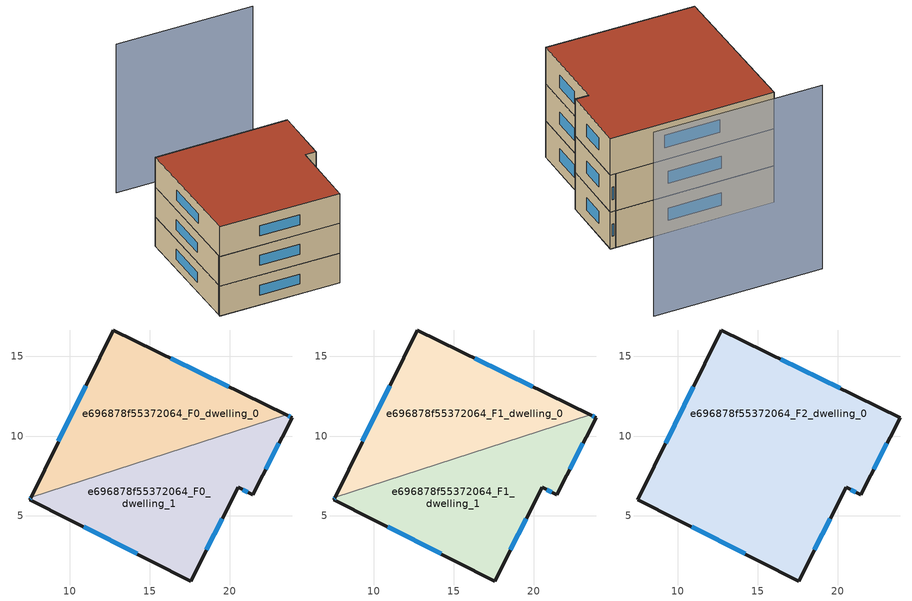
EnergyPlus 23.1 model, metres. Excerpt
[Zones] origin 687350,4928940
e696878f55372064_F0_dwelling_0
 floor ground (EU_floor_Construction): 23.55,11.33 12.7,16.64 7.57,6.17 z0
 wall outside (EU_wall_Construction): 7.57,6.17 12.7,16.64 23.55,11.33 z0:3
 wall to e696878f55372064_F0_dwelling_1 (EU_wall_Construction): 23.55,11.33 7.57,6.17 z0:3
 window (EU_Window_Construction): 9.28,9.66 10.99,13.15 / 16.32,14.87 19.94,13.1 z1:2
e696878f55372064_F0_dwelling_1
 floor ground (EU_floor_Construction): 21.44,6.31 23.91,11.15 23.55,11.33 7.57,6.17 7.49,6.01 17.56,0.92 20.53,6.78 z0
 wall outside (EU_wall_Construction): 23.55,11.33 23.91,11.15 21.44,6.31 20.53,6.78 17.56,0.92 7.49,6.01 7.57,6.17 z0:3
 window (EU_Window_Construction): 14.21,2.62 10.85,4.32 / 7.52,6.07 7.54,6.12 / 23.67,11.27 23.79,11.21 / 23.09,9.54 22.26,7.93 / 21.14,6.47 20.83,6.63 / 19.54,4.83 18.55,2.88 z1:2
e696878f55372064_F1_dwelling_0
 floor to e696878f55372064_F0_dwelling_0 (EU_floor_Construction): 23.55,11.33 12.7,16.64 7.57,6.17 z3
 wall outside (EU_wall_Construction): 7.57,6.17 12.7,16.64 23.55,11.33 z3:6
 wall to e696878f55372064_F1_dwelling_1 (EU_wall_Construction): 23.55,11.33 7.57,6.17 z3:6
 window (EU_Window_Construction): 9.28,9.66 10.99,13.15 / 16.32,14.87 19.94,13.1 z4:5
e696878f55372064_F1_dwelling_1
 floor to e696878f55372064_F0_dwelling_1 (EU_floor_Construction): 21.44,6.31 23.91,11.15 23.55,11.33 7.57,6.17 7.49,6.01 17.56,0.92 20.53,6.78 z3
 wall outside (EU_wall_Construction): 23.55,11.33 23.91,11.15 21.44,6.31 20.53,6.78 17.56,0.92 7.49,6.01 7.57,6.17 z3:6
 window (EU_Window_Construction): 14.21,2.62 10.85,4.32 / 7.52,6.07 7.54,6.12 / 23.67,11.27 23.79,11.21 / 23.09,9.54 22.26,7.93 / 21.14,6.47 20.83,6.63 / 19.54,4.83 18.55,2.88 z4:5
e696878f55372064_F2_dwelling_0
 floor to e696878f55372064_F1_dwelling_0 (EU_floor_Construction): 23.55,11.33 12.7,16.64 7.57,6.17 z6
 floor to e696878f55372064_F1_dwelling_1 (EU_floor_Construction): 21.44,6.31 23.91,11.15 23.55,11.33 7.57,6.17 7.49,6.01 17.56,0.92 20.53,6.78 z6
 wall outside (EU_wall_Construction): 20.53,6.78 17.56,0.92 7.49,6.01 12.7,16.64 23.91,11.15 21.44,6.31 20.53,6.78 z6:9
 window (EU_Window_Construction): 19.54,4.83 18.55,2.88 / 14.21,2.62 10.85,4.32 / 9.23,9.56 10.97,13.1 / 16.44,14.81 20.18,12.98 / 23.09,9.54 22.26,7.93 / 21.14,6.47 20.83,6.63 z7:8
 roof outside (EU_roof_Construction): 23.91,11.15 21.44,6.31 20.53,6.78 17.56,0.92 7.49,6.01 12.7,16.64 z9
shading: 28.72,18.4 17.25,24.13 z0:15
[Building]
EU S2 Campaign: North Axis=0; Terrain=City; Solar Distribution=FullExterior
[Site:Location]
Bologna: Latitude=44.5; Longitude=11.25; Time Zone=1; Elevation=37
[SizingPeriod:WeatherFileDays]
AnnualSizingPeriod: Begin Month=1; Begin Day of Month=1; End Month=12; End Day of Month=31; Day of Week for Start Day=Monday; Use Weather File Daylight Saving Period=No; Use Weather File Rain and Snow Indicators=No
[MATERIAL]
EU_InternalMass_Material: Roughness=MediumRough; Thickness=0.1; Conductivity=1; Density=1800; Specific Heat=900; Thermal Absorptance=0.9; Solar Absorptance=0.7; Visible Absorptance=0.7
[MATERIAL:NOMASS] Roughness=MediumRough; Thermal Absorptance=0.9; Solar Absorptance=0.7; Visible Absorptance=0.7
Name | Thermal Resistance
EU_wall_NoMass | 0.937881
EU_roof_NoMass | 0.548572
EU_floor_NoMass | 0.71348
[WINDOWMATERIAL:SIMPLEGLAZINGSYSTEM]
EU_Window_SimpleGlazing: UFactor=4.25633; Solar Heat Gain Coefficient=0.85; Visible Transmittance=0.85
[CONSTRUCTION]
EU_wall_Construction: EU_wall_NoMass
EU_roof_Construction: EU_roof_NoMass
EU_floor_Construction: EU_floor_NoMass
EU_InternalMass_Construction: EU_InternalMass_Material
EU_Window_Construction: EU_Window_SimpleGlazing
[ZONE] Type=1; Multiplier=1; Ceiling Height=autocalculate; Floor Area=autocalculate; Part of Total Floor Area=Yes
Name | Volume
e696878f55372064_F0_dwelling_0 | 211.363
e696878f55372064_F1_dwelling_0 | 211.364
e696878f55372064_F2_dwelling_0 | 422.714
e696878f55372064_F0_dwelling_1; e696878f55372064_F1_dwelling_1 | 211.353
[INTERNALMASS] Construction=EU_InternalMass_Construction
Name | Zone or ZoneList | Surface Area
e696878f55372064_F0_dwelling_0_EU_InternalMass | e696878f55372064_F0_dwelling_0 | 70.4544
e696878f55372064_F0_dwelling_1_EU_InternalMass | e696878f55372064_F0_dwelling_1 | 70.4509
e696878f55372064_F1_dwelling_0_EU_InternalMass | e696878f55372064_F1_dwelling_0 | 70.4544
e696878f55372064_F1_dwelling_1_EU_InternalMass | e696878f55372064_F1_dwelling_1 | 70.4509
e696878f55372064_F2_dwelling_0_EU_InternalMass | e696878f55372064_F2_dwelling_0 | 140.907
[OTHEREQUIPMENT] Fuel Type=Electricity; Design Level Calculation Method=Watts/Area; Power per Zone Floor Area=1; Fraction Latent=0; Fraction Radiant=0; Fraction Lost=0; Carbon Dioxide Generation Rate=0; EndUse Subcategory=EU_Step8_InternalGains
Name | Zone or ZoneList or Space or SpaceList | Schedule
EU_Step8_InternalGain_e696878f55372064_F0_dwelling_0_f000 | e696878f55372064_F0_dwelling_0 | EU_Step8_GainSchedule_e696878f55372064_F0_dwelling_0_f000
EU_Step8_InternalGain_e696878f55372064_F0_dwelling_1_f000 | e696878f55372064_F0_dwelling_1 | EU_Step8_GainSchedule_e696878f55372064_F0_dwelling_1_f000
EU_Step8_InternalGain_e696878f55372064_F1_dwelling_0_f000 | e696878f55372064_F1_dwelling_0 | EU_Step8_GainSchedule_e696878f55372064_F1_dwelling_0_f000
EU_Step8_InternalGain_e696878f55372064_F1_dwelling_1_f000 | e696878f55372064_F1_dwelling_1 | EU_Step8_GainSchedule_e696878f55372064_F1_dwelling_1_f000
EU_Step8_InternalGain_e696878f55372064_F2_dwelling_0_f000 | e696878f55372064_F2_dwelling_0 | EU_Step8_GainSchedule_e696878f55372064_F2_dwelling_0_f000
[ZONEVENTILATION:DESIGNFLOWRATE] Schedule=EU_AlwaysOn; Design Flow Rate Calculation Method=AirChanges/Hour; Air Changes per Hour=0.687892; Ventilation Type=Natural; Fan Pressure Rise=0; Fan Total Efficiency=1; Constant Term Coefficient=1; Temperature Term Coefficient=0; Velocity Term Coefficient=0; Velocity Squared Term Coefficient=0; Minimum Indoor Temperature=-100; Maximum Indoor Temperature=100; Delta Temperature=-100; Minimum Outdoor Temperature=-100; Maximum Outdoor Temperature=100; Maximum Wind Speed=40
Name | Zone or ZoneList or Space or SpaceList
EU_ConstantAir_e696878f55372064_F0_dwelling_0 | e696878f55372064_F0_dwelling_0
EU_ConstantAir_e696878f55372064_F0_dwelling_1 | e696878f55372064_F0_dwelling_1
EU_ConstantAir_e696878f55372064_F1_dwelling_0 | e696878f55372064_F1_dwelling_0
EU_ConstantAir_e696878f55372064_F1_dwelling_1 | e696878f55372064_F1_dwelling_1
EU_ConstantAir_e696878f55372064_F2_dwelling_0 | e696878f55372064_F2_dwelling_0
[HVACTEMPLATE:THERMOSTAT] Constant Heating Setpoint=20; Constant Cooling Setpoint=50
EU_HeatOnly_e696878f55372064_F0_dwelling_0; EU_HeatOnly_e696878f55372064_F0_dwelling_1; EU_HeatOnly_e696878f55372064_F1_dwelling_0; EU_HeatOnly_e696878f55372064_F1_dwelling_1; EU_HeatOnly_e696878f55372064_F2_dwelling_0
[HVACTEMPLATE:ZONE:IDEALLOADSAIRSYSTEM] System Availability Schedule=EU_AlwaysOn; Maximum Heating Supply Air Temperature=50; Minimum Cooling Supply Air Temperature=13; Maximum Heating Supply Air Humidity Ratio=0.0156; Minimum Cooling Supply Air Humidity Ratio=0.0077; Heating Limit=NoLimit; Cooling Limit=NoLimit; Heating Availability Schedule=EU_AlwaysOn; Cooling Availability Schedule=EU_CoolingOff; Dehumidification Control Type=ConstantSensibleHeatRatio; Cooling Sensible Heat Ratio=0.7; Dehumidification Setpoint=60; Humidification Control Type=None; Humidification Setpoint=30; Outdoor Air Method=None; Outdoor Air Flow Rate per Person=0.00944; Outdoor Air Flow Rate per Zone Floor Area=0; Outdoor Air Flow Rate per Zone=0; Demand Controlled Ventilation Type=None; Outdoor Air Economizer Type=NoEconomizer; Heat Recovery Type=None; Sensible Heat Recovery Effectiveness=0.7; Latent Heat Recovery Effectiveness=0.65
Name | Template Thermostat
e696878f55372064_F0_dwelling_0 | EU_HeatOnly_e696878f55372064_F0_dwelling_0
e696878f55372064_F0_dwelling_1 | EU_HeatOnly_e696878f55372064_F0_dwelling_1
e696878f55372064_F1_dwelling_0 | EU_HeatOnly_e696878f55372064_F1_dwelling_0
e696878f55372064_F1_dwelling_1 | EU_HeatOnly_e696878f55372064_F1_dwelling_1
e696878f55372064_F2_dwelling_0 | EU_HeatOnly_e696878f55372064_F2_dwelling_0
[SIZING:ZONE] Zone Cooling Design Supply Air Temperature Input Method=SupplyAirTemperature; Zone Cooling Design Supply Air Temperature=13; Zone Heating Design Supply Air Temperature Input Method=SupplyAirTemperature; Zone Heating Design Supply Air Temperature=50; Zone Cooling Design Supply Air Humidity Ratio=0.008; Zone Heating Design Supply Air Humidity Ratio=0.008; Cooling Design Air Flow Method=DesignDay; Cooling Design Air Flow Rate=0; Cooling Minimum Air Flow per Zone Floor Area=0.000762; Cooling Minimum Air Flow=0; Cooling Minimum Air Flow Fraction=0.2; Heating Design Air Flow Method=DesignDay; Heating Design Air Flow Rate=0; Heating Maximum Air Flow per Zone Floor Area=0.002032; Heating Maximum Air Flow=0.141576; Heating Maximum Air Flow Fraction=0.3; Account for Dedicated Outdoor Air System=No; Dedicated Outdoor Air System Control Strategy=NeutralSupplyAir; Dedicated Outdoor Air Low Setpoint Temperature for Design=autosize; Dedicated Outdoor Air High Setpoint Temperature for Design=autosize; Zone Load Sizing Method=Sensible Load Only No Latent Load; Zone Latent Cooling Design Supply Air Humidity Ratio Input Method=HumidityRatioDifference; Zone Cooling Design Supply Air Humidity Ratio Difference=0.005; Zone Latent Heating Design Supply Air Humidity Ratio Input Method=HumidityRatioDifference; Zone Humidification Design Supply Air Humidity Ratio Difference=0.005
e696878f55372064_F0_dwelling_0; e696878f55372064_F0_dwelling_1; e696878f55372064_F1_dwelling_0; e696878f55372064_F1_dwelling_1; e696878f55372064_F2_dwelling_0
[SCHEDULE:CONSTANT]
Name | Hourly Value
EU_AlwaysOn | 1
EU_CoolingOff | 0
[SCHEDULE:FILE] Column Number=1; Rows to Skip at Top=0; Number of Hours of Data=8760; Column Separator=Comma; Interpolate to Timestep=No; Minutes per Item=60; Adjust Schedule for Daylight Savings=Yes
Name | File
EU_Step8_GainSchedule_e696878f55372064_F0_dwelling_0_f000 | ../../schedules/e696878f55372064/e696878f55372064_F0_dwelling_0_f000_gain.csv
EU_Step8_GainSchedule_e696878f55372064_F0_dwelling_1_f000 | ../../schedules/e696878f55372064/e696878f55372064_F0_dwelling_1_f000_gain.csv
EU_Step8_GainSchedule_e696878f55372064_F1_dwelling_0_f000 | ../../schedules/e696878f55372064/e696878f55372064_F1_dwelling_0_f000_gain.csv
EU_Step8_GainSchedule_e696878f55372064_F1_dwelling_1_f000 | ../../schedules/e696878f55372064/e696878f55372064_F1_dwelling_1_f000_gain.csv
EU_Step8_GainSchedule_e696878f55372064_F2_dwelling_0_f000 | ../../schedules/e696878f55372064/e696878f55372064_F2_dwelling_0_f000_gain.csv
